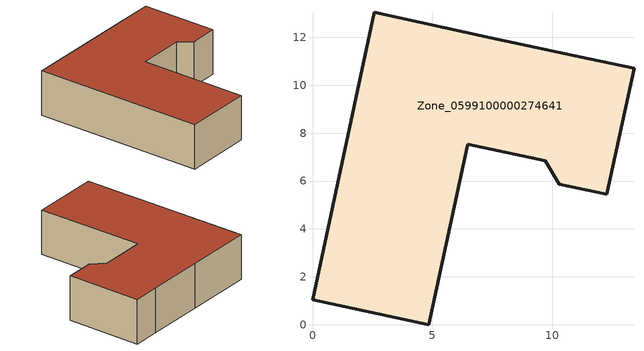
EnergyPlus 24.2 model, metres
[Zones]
Zone_0599100000274641
 floor ground (C_G): 6.48,7.53 4.86,0 0,1.04 2.57,13.05 7.43,11.99 11.53,11.11 13.42,10.72 12.28,5.44 10.31,5.86 9.71,6.84 z0
 wall outside (C_F): 12.28,5.44 13.42,10.72 11.53,11.11 7.43,11.99 2.57,13.05 0,1.04 4.86,0 6.48,7.53 9.71,6.84 10.31,5.86 12.28,5.44 z0:3.21
 roof outside (C_R): 10.31,5.86 12.28,5.44 13.42,10.72 11.53,11.11 7.43,11.99 2.57,13.05 0,1.04 4.86,0 6.48,7.53 9.71,6.84 z3.21
[BUILDING]
Pand.0599100000274641: North Axis=0; Terrain=City; Loads Convergence Tolerance Value=0.04; Temperature Convergence Tolerance Value=0.4; Solar Distribution=FullExterior; Maximum Number of Warmup Days=25; Minimum Number of Warmup Days=1
[Site:Location]
Rotterdam.The.Hague.AP_ZH_NLD Design_Conditions: Latitude=51.96; Longitude=4.45; Time Zone=1; Elevation=-4.5
[SITE:GROUNDTEMPERATURE:BUILDINGSURFACE]
18, 18, 18, 18, 18, 18, 18, 18, 18, 18, 18, 18
[MATERIAL] Thermal Absorptance=0.9; Solar Absorptance=0.7; Visible Absorptance=0.7
Name | Roughness | Thickness | Conductivity | Density | Specific Heat
G.TI.1975-1991 | MediumSmooth | 0.15 | 0.288461 | 540 | 1210
F.TI.1975-1991 | Rough | 0.3 | 0.230769 | 1920 | 840
R.TI.1975-1991 | MediumRough | 0.2 | 0.153846 | 1500 | 1000
[CONSTRUCTION]
C_G: G.TI.1975-1991
C_F: F.TI.1975-1991
C_R: R.TI.1975-1991
[ZONE]
Zone_0599100000274641: Type=1; Multiplier=1; Ceiling Height=Autocalculate; Volume=Autocalculate; Floor Area=autocalculate; Part of Total Floor Area=Yes
[ZONEINFILTRATION:DESIGNFLOWRATE]
Infil_Zone_0599100000274641: Zone or ZoneList or Space or SpaceList=Zone_0599100000274641; Schedule=AlwaysOn; Design Flow Rate Calculation Method=Flow/Area; Flow Rate per Floor Area=0.003; Constant Term Coefficient=1; Temperature Term Coefficient=0; Velocity Term Coefficient=0; Velocity Squared Term Coefficient=0
[HVACTEMPLATE:ZONE:IDEALLOADSAIRSYSTEM]
Zone_0599100000274641: Maximum Heating Supply Air Temperature=50; Minimum Cooling Supply Air Temperature=13; Maximum Heating Supply Air Humidity Ratio=0.0156; Minimum Cooling Supply Air Humidity Ratio=0.0077; Heating Limit=NoLimit; Cooling Limit=NoLimit; Dehumidification Control Type=ConstantSensibleHeatRatio; Cooling Sensible Heat Ratio=0.7; Dehumidification Setpoint=60; Humidification Control Type=None; Humidification Setpoint=30; Outdoor Air Method=None; Outdoor Air Flow Rate per Person=0.00944; Outdoor Air Flow Rate per Zone Floor Area=0; Outdoor Air Flow Rate per Zone=0; Demand Controlled Ventilation Type=None; Outdoor Air Economizer Type=NoEconomizer; Heat Recovery Type=None; Sensible Heat Recovery Effectiveness=0.7; Latent Heat Recovery Effectiveness=0.65
[ZONECONTROL:THERMOSTAT]
ThermostatControl_Zone_0599100000274641: Zone or ZoneList=Zone_0599100000274641; Control Type Schedule=DualSetpointControlType; Control 1=Thermostat_Zone_0599100000274641; Temperature Difference Between Cutout And Setpoint=0
[THERMOSTATSETPOINT:DUALSETPOINT]
Thermostat_Zone_0599100000274641: Heating Setpoint Temperature Schedule=HeatingSetpoint_Zone_0599100000274641; Cooling Setpoint Temperature Schedule=CoolingSetpoint_Zone_0599100000274641
[SCHEDULE:COMPACT]
HeatingSetpoint_Zone_0599100000274641: Through: 12/31, For: AllDays, Until: 24:00, 21
CoolingSetpoint_Zone_0599100000274641: Through: 12/31, For: AllDays, Until: 24:00, 24
DualSetpointControlType: Through: 12/31, For: AllDays, Until: 24:00, 4
AlwaysOn: Through: 12/31, For: AllDays, Until: 24:00, 1
